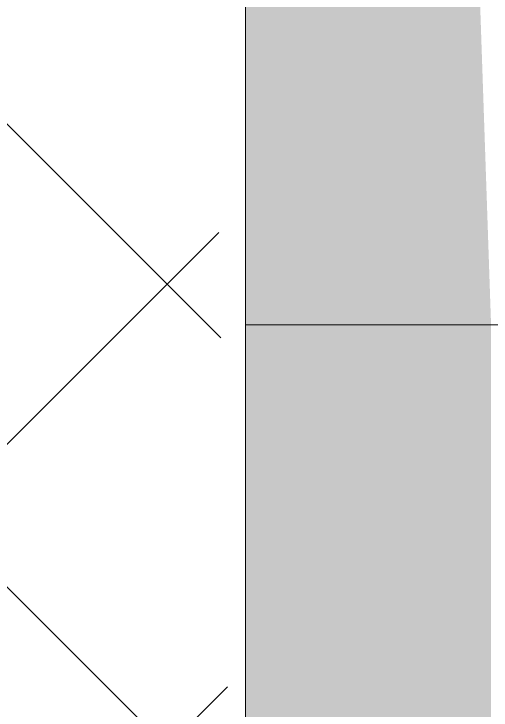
# Model space of a CAD drawing. Header units: millimetres. Extents: x 81711 to 274967, y -8553 to 29000.
# Drawn here: x 233107.55 to 233136.67, y 13456.47 to 13499 of the extents above; entities that cross this region are included whole.
import ezdxf

# ---------------------------------------------------------------- set-up
doc = ezdxf.new("R2010")
doc.units = ezdxf.units.MM
for name, color, linetype, lineweight, true_color in [('A-DOOR-3', 7, 'Continuous', 5, 0xb7b7b7), ('A-DOOR-5', 7, 'Continuous', 5, 0xe2e2e2), ('A-DOOR-6', 7, 'Continuous', 5, 0xaaaaaa), ('A-DOOR-FRAM-2', 7, 'Continuous', 5, 0xb7b7b7), ('A-DOOR-FRAM-3', 7, 'Continuous', 5, 0xe2e2e2), ('A-DOOR-FRAM-4', 7, 'Continuous', 5, 0xaaaaaa)]:
    doc.layers.add(name, color=color, linetype=linetype, lineweight=lineweight, true_color=true_color)

# ---------------------------------------------------------------- blocks, each defined once
blk = doc.blocks.new('110_Дверь_СКБ_1Ст_Внутренняя1 - Д-8 950x2100h_охрана-V130-1_5_3_птичка')
at = {"layer": 'A-DOOR-5'}
blk.add_hatch(color=256, dxfattribs=at).paths.add_polyline_path([(462.4999999999035, 99.99999999994262), (447.5000012817617, 99.99999999994262), (447.5000012817617, 20.00000000086175), (462.4999999999035, 20.00000000086175)])
at = {"layer": 'A-DOOR-6'}
h = blk.add_hatch(dxfattribs=at)
h.set_pattern_fill('FP_6', color=256, style=0, pattern_type=2)
h.set_pattern_definition([(135, (1826.411, 164.685), (-14.14213562373095, -14.14213562373095), []), (225, (1826.411, 164.685), (14.14213562373095, -14.14213562373095), [])])
h.paths.add_polyline_path([(476.4567759987864, 99.99999999994262), (462.4999999999035, 99.99999999994262), (466.2740305690544, -100.0000000000466), (487.4999999998979, -100.0000000000812), (487.4999999998979, 99.99999999994262)])
at = {"layer": 'A-DOOR-FRAM-3'}
blk.add_hatch(color=256, dxfattribs=at).paths.add_polyline_path([(462.4999999999035, 20.00000000086175), (447.5000012817617, 20.00000000086175), (451.59090909073, -100.0000000000466), (462.4999999999035, -100.0000000000466)])
at = {"layer": 'A-DOOR-FRAM-2'}
blk.add_line((427.4999999999931, 20.0000000009467), (447.5000012818588, 20.0000000009467), dxfattribs=at)
at = {"layer": 'A-DOOR-FRAM-4'}
for p, q in [((462.4999999999924, 20.0000000009467), (462.4999999999924, 100.0000000009467)), ((462.4999999999945, 99.99999999999412), (462.4999999999945, -99.9999999999789)), ((447.5000012818588, 20.0000000009467), (462.4999999999924, 20.0000000009467)), ((462.4999999999953, 19.99999999998371), (447.500001281856, 19.99999999998371)), ((462.4999999999953, -100.0000000000034), (462.4999999999953, 19.99999999998371))]:
    blk.add_line(p, q, dxfattribs=at)

msp = doc.modelspace()

# ---------------------------------------------------------------- block references
at = {"layer": 'A-DOOR-3', "rotation": 180}
msp.add_blockref('110_Дверь_СКБ_1Ст_Внутренняя1 - Д-8 950x2100h_охрана-V130-1_5_3_птичка', (233584.1731088948, 13500.00000533494), dxfattribs=at)

doc.saveas('drawing.dxf')
